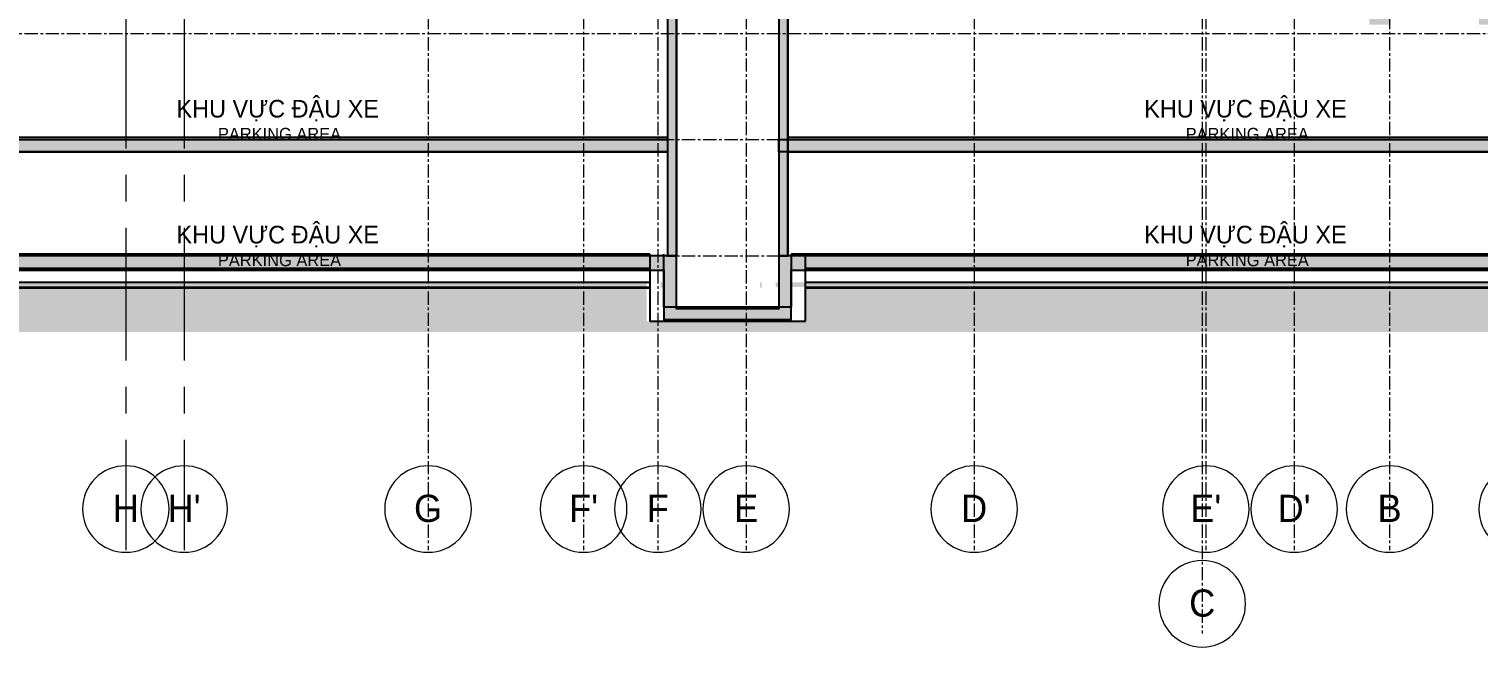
# Model space of a CAD drawing. Header units: millimetres. Extents: x -100356 to 314685, y 446 to 1273965.
# Drawn here: x 80260 to 121277, y 146715 to 164211 of the extents above; entities that cross this region are included whole.
import ezdxf
from ezdxf.xclip import XClip

# ---------------------------------------------------------------- set-up
doc = ezdxf.new("R2010")
doc.units = ezdxf.units.MM
doc.header["$XCLIPFRAME"] = 2
doc.linetypes.add('section$0$CENTER', pattern=[2, 1.25, -0.25, 0.25, -0.25])
doc.linetypes.add('section$0$Kume - Hidden Line', pattern=[2.2, 1.5, -0.7])
for name, color, linetype, lineweight in [('@ color hatch', 7, 'Continuous', 13), ('Hatch-wall', 251, 'Continuous', 5), ('section$0$A-_FLOR----_E', 7, 'Continuous', 9), ('section$0$A-_FLORLEVL_E', 7, 'Continuous', 5), ('section$0$A-_WALL----_H', 1, 'Continuous', 18), ('section$0$C-_CPRK----_E', 214, 'section$0$Kume - Hidden Line', 9), ('section$0$C-_CPRK----_H', 214, 'section$0$Kume - Hidden Line', 9), ('section$0$C-_SITEBLDG_E', 7, 'Continuous', 9), ('section$0$C-_TOPO----_E', 7, 'Continuous', 9), ('section$0$NKC_TRUC', 8, 'section$0$CENTER', 13), ('section$0$S-_ANOTGRID_E', 7, 'Continuous', 5)]:
    doc.layers.add(name, color=color, linetype=linetype, lineweight=lineweight)
for name, color, linetype in [('section$0$NAM', 3, 'Continuous'), ('section$0$STR', 7, 'Continuous'), ('STR', 7, 'Continuous')]:
    doc.layers.add(name, color=color, linetype=linetype)
doc.styles.add('section$0$Arial', font='Font - TrueType - Arial.ttf', dxfattribs={"width": 0.95, "height": 770})
pattern_1 = [(90, (-116859.5, 230551.9), (-1066.8, 1066.8), [1066.8, -1066.8]), (90, (-116681.7, 230551.9), (-1066.8, 1066.8), [1066.8, -1066.8]), (90, (-116503.9, 230551.9), (-1066.8, 1066.8), [1066.8, -1066.8]), (90, (-116326.1, 230551.9), (-1066.8, 1066.8), [1066.8, -1066.8]), (90, (-116148.3, 230551.9), (-1066.8, 1066.8), [1066.8, -1066.8]), (90, (-115970.5, 230551.9), (-1066.8, 1066.8), [1066.8, -1066.8]), (90, (-115792.7, 230551.9), (-1066.8, 1066.8), [1066.8, -1066.8]), (0, (-116859.5, 231618.7), (1066.8, -1066.8), [1066.8, -1066.8]), (0, (-116859.5, 231796.5), (1066.8, -1066.8), [1066.8, -1066.8]), (0, (-116859.5, 231974.3), (1066.8, -1066.8), [1066.8, -1066.8]), (0, (-116859.5, 232152.1), (1066.8, -1066.8), [1066.8, -1066.8]), (0, (-116859.5, 232329.9), (1066.8, -1066.8), [1066.8, -1066.8]), (0, (-116859.5, 232507.7), (1066.8, -1066.8), [1066.8, -1066.8]), (0, (-116859.5, 232685.5), (1066.8, -1066.8), [1066.8, -1066.8])]

# ---------------------------------------------------------------- blocks, each defined once
blk = doc.blocks.new('section$0$grid section')
at = {"layer": 'section$0$NKC_TRUC', "ltscale": 300}
for p, q in [((-141943.9, -500), (0, -500)), ((-141943.9, -3500), (0, -3500)), ((-141943.9, -6800), (-4445, -6800))]:
    blk.add_line(p, q, dxfattribs=at)
blk = doc.blocks.new('section$0$Bike Parking Space - Motobike Lot-1784148-Section 2')
at = {"layer": 'section$0$C-_CPRK----_H'}
blk.add_line((96982, -4500), (96382, -4500), dxfattribs=at)
blk = doc.blocks.new('section$0$Bike Parking Space - Motobike Lot-V11-Section 2')
at = {"layer": 'section$0$C-_CPRK----_H'}
for p, q in [((66630, -7800), (66630, -7800)), ((68430, -7800), (66630, -7800)), ((68430, -7800), (68430, -7800))]:
    blk.add_line(p, q, dxfattribs=at)
blk = doc.blocks.new('section$0$section')
at = {"layer": 'section$0$C-_SITEBLDG_E'}
h = blk.add_hatch(dxfattribs=at)
h.set_pattern_fill('FP_2', color=256, angle=-40, style=0, pattern_type=2)
h.set_pattern_definition([(230, (-118473.9, 182102), (-2550.58, 223.15), [266.7, -2933.7]), (175, (-118474, 182102), (493.4, -2674.8), [213.36, -2346.96]), (280.451, (-118686.4, 182120.5), (-2057.2, -2451.63), [226.66, -2493.26]), (226.184, (-118474, 181390.7), (-3795.1, 588.6), [400.05, -4400.55]), (276.636, (-118790, 181439.8), (-3323.64, -3463.99), [340, -3739.9]), (171.184, (-118474, 181390.7), (-3323.67, -3463.95), [320.04, -3520.44]), (201, (-118829.5, 181568.5), (-2122.6, 1431.71), [266.7, -2933.7]), (146, (-118829.5, 181568.5), (-865.23, -2578.63), [213.36, -2346.96]), (251.451, (-119006.4, 181687.8), (-2987.84, -1146.9), [226.66, -2493.26]), (217.5, (-118473.9, 182101.9), (-43.241, -1183.77), [117.35, -2201.164, 117.35, -4621.02]), (217.5, (-118473.9, 182101.9), (-43.241, -1183.77), [-2435.86, -2265.17, 117.35, -2238.5]), (187.5, (-118473.9, 182101.9), (-935.475, -1402.528), [117.35, -1241.044, 117.35, -3045.714]), (187.5, (-118473.9, 182101.9), (-935.475, -1402.528), [-1475.74, -2147.824, 117.35, -780.54]), (147.5, (-117680.9, 182101.9), (-1898.273, 80.205), [117.35, -771.65, 117.35, -6336.79]), (147.5, (-117680.9, 182101.9), (-1898.273, 80.205), [-1006.35, -2656.33, 117.35, -3563.11]), (137.5, (-117325.3, 182102), (-2073.81, -355.973), [117.35, -1038.35, 117.35, -4338.32]), (137.5, (-117325.3, 182102), (-2073.81, -355.973), [-1273.05, -1724.66, 117.35, -2496.31])])
h.paths.add_polyline_path([(-98226, 181972), (-98176, 181972), (-98176, 182102), (-98226, 182102)], flags=0)
h.paths.add_polyline_path([(-60007, 181972), (-60007, 182102), (-94971, 182102), (-94971, 181972), (-60198, 181972)], flags=0)
h.paths.add_polyline_path([(-174118, 181972), (-98626, 181972), (-98626, 182102), (-174118, 182102), (-174118, 181972)], flags=0)
h.paths.add_polyline_path([(-95371, 181972), (-95371, 182102), (-95421, 182102), (-95421, 181972)], flags=0)
h = blk.add_hatch(dxfattribs=at)
h.set_pattern_fill('FP_1', color=256, style=0, pattern_type=2)
h.set_pattern_definition(pattern_1)
h.paths.add_polyline_path([(-60007, 181952), (-60007, 181972), (-94133, 181972), (-94133, 181952), (-60198, 181952)])
h.paths.add_polyline_path([(-174118, 181952), (-98626, 181952), (-98626, 181972), (-174118, 181972)])
h.paths.add_polyline_path([(-98226, 181952), (-98176, 181952), (-98176, 181972), (-98226, 181972)])
h.paths.add_polyline_path([(-95371, 181952), (-95371, 181972), (-95421, 181972), (-95421, 181952)])
at = {"layer": 'section$0$C-_TOPO----_E'}
h = blk.add_hatch(dxfattribs=at)
h.set_pattern_fill('FP_1', color=15, style=0, pattern_type=2)
h.set_pattern_definition(pattern_1)
h.paths.add_polyline_path([(-94133, 181952), (-94133, 181002), (-98626, 181002), (-98626, 181952), (-174125, 181952), (-174125, 180702), (-60007, 180702), (-60007, 181952)])
at = {"layer": 'section$0$A-_FLOR----_E'}
for p, q in [((-98033, 186152), (-174118, 186152)), ((-72311, 186152), (-94633, 186152, 0)), ((-98533, 182852), (-172718, 182852)), ((-61407, 182852), (-94133, 182852))]:
    blk.add_line(p, q, dxfattribs=at)
at = {"layer": 'section$0$A-_FLOR----_E', "lineweight": 25}
for p, q in [((-98033, 186202), (-173686, 186202)), ((-72311, 186202), (-94633, 186202, 0)), ((-173686, 185802), (-98033, 185802)), ((-94633, 185802, 0), (-72311, 185802)), ((-98533, 182902), (-172718, 182902)), ((-98533, 182902), (-98533, 181002)), ((-98133, 181402), (-98133, 182902)), ((-94133, 182902), (-94533, 182902)), ((-94533, 182902), (-94533, 181402)), ((-61407, 182902), (-94133, 182902)), ((-94133, 181002), (-94133, 182902)), ((-172718, 182502), (-98533, 182502)), ((-94133, 182502), (-61407, 182502)), ((-94533, 181402), (-98133, 181402)), ((-98533, 181002), (-94133, 181002))]:
    blk.add_line(p, q, dxfattribs=at)
at = {"layer": 'section$0$C-_SITEBLDG_E'}
for p, q in [((-98533, 181972), (-174118, 181972)), ((-60007, 181972), (-94133, 181972))]:
    blk.add_line(p, q, dxfattribs=at)
at = {"layer": 'section$0$C-_SITEBLDG_E', "lineweight": 25}
for p, q in [((-174118, 181952), (-98533, 181952)), ((-98533, 182102), (-173518, 182102)), ((-60607, 182102), (-94133, 182102)), ((-94133, 181952), (-60007, 181952))]:
    blk.add_line(p, q, dxfattribs=at)
at = {"layer": 'section$0$C-_TOPO----_E', "lineweight": 18}
for p, q in [((-98533, 181952), (-116978, 181952)), ((-89706, 181952), (-94133, 181952)), ((-69442, 181952), (-89706, 181952))]:
    blk.add_line(p, q, dxfattribs=at)
at = {"layer": 'section$0$C-_TOPO----_E'}
for p, q in [((-98533, 181952), (-116978, 181952)), ((-89706, 181952), (-94133, 181952)), ((-89706, 181952), (-69442, 181952))]:
    blk.add_line(p, q, dxfattribs=at)
at = {"layer": 'section$0$C-_CPRK----_E'}
for name, p in [('section$0$Bike Parking Space - Motobike Lot-V11-Section 2', (-179720, 194002)), ('section$0$Bike Parking Space - Motobike Lot-1784148-Section 2', (-183075, 190702)), ('section$0$Bike Parking Space - Motobike Lot-1784148-Section 2', (-182475, 190702)), ('section$0$Bike Parking Space - Motobike Lot-1784148-Section 2', (-181875, 190702)), ('section$0$Bike Parking Space - Motobike Lot-1784148-Section 2', (-181275, 190702)), ('section$0$Bike Parking Space - Motobike Lot-1784148-Section 2', (-180675, 190702)), ('section$0$Bike Parking Space - Motobike Lot-1784148-Section 2', (-180075, 190702)), ('section$0$Bike Parking Space - Motobike Lot-V11-Section 2', (-179720, 190702))]:
    blk.add_blockref(name, p, dxfattribs=at)
blk = doc.blocks.new('section$0$PODIUM')
at = {"layer": 'Hatch-wall', "ltscale": 0.5}
h = blk.add_hatch(color=256, dxfattribs=at)
h.dxf.hatch_style = 1
h.paths.add_polyline_path([(2849, 23550), (2599, 23550), (2599, -2800), (2849, -2800)])
h = blk.add_hatch(color=256, dxfattribs=at)
h.dxf.hatch_style = 1
h.paths.add_polyline_path([(5999, 23550), (5749, 23550), (5749, -2800), (5999, -2800)])
h = blk.add_hatch(color=256, dxfattribs=at)
h.dxf.hatch_style = 1
h.paths.add_polyline_path([(22454, 5450), (22454, 4750), (23054, 4750), (23054, 5250), (25554, 5250), (25554, 4750), (26154, 4750), (26154, 5250), (36629, 5250), (36629, 4750), (37229, 4750), (37229, 5250), (40025, 5250), (40025, 4750), (40210, 4750), (40210, -1800), (5749, -1800), (5749, -3300), (2849, -3300), (2849, -1800), (-73054, -1800), (-73054, 4300), (-67244, 4300), (-66450, 4300), (-66450, 4750), (-67390, 4750), (-67390, 4500), (-73493, 4500), (-73493, -2200), (2499, -2200), (2499, -2565), (2499, -3600), (6099, -3600), (6099, -2200), (40625, -2200), (40625, 4750), (40625, 5450)])
h = blk.add_hatch(color=256, dxfattribs=at)
h.dxf.hatch_style = 1
h.paths.add_polyline_path([(-73054, 1500), (2599, 1500), (2599, 1150), (-73054, 1150)])
h = blk.add_hatch(color=256, dxfattribs=at)
h.dxf.hatch_style = 1
h.paths.add_polyline_path([(5749, 1500), (28321, 1500), (28321, 1150), (5749, 1150)])
at = {"layer": 'section$0$STR', "ltscale": 10}
for p, q in [((2849, 23550), (2849, -1800, 0)), ((5999, 23556, 0), (5999, -1800, 0)), ((5999, 23550, 0), (5999, -1800, 0)), ((2599, 4350, 0), (2599, -1800, 0))]:
    blk.add_line(p, q, dxfattribs=at)
at = {"layer": 'STR', "ltscale": 0.5}
for points in [[(2849, 23550), (2599, 23550), (2599, -1800), (2849, -1800)], [(-73054, 1500), (2599, 1500), (2599, 1150), (-73054, 1150)], [(5749, 1500), (28321, 1500), (28321, 1150), (5749, 1150)]]:
    blk.add_lwpolyline(points, close=True, dxfattribs=at)
at = {"layer": 'STR', "ltscale": 0.5, "elevation": 0}
blk.add_lwpolyline([(5999, 23550), (5749, 23550), (5749, -1800), (5999, -1800)], close=True, dxfattribs=at)
at = {"layer": 'STR', "ltscale": 0.5}
for points in [[(40210, -1800), (5749, -1800), (5749, -3300), (2849, -3300), (2849, -1800), (-73054, -1800)], [(-73493, -2200), (2499, -2200), (2499, -3300), (2499, -3600), (6099, -3600), (6099, -2200), (40625, -2200)]]:
    blk.add_lwpolyline(points, dxfattribs=at)
blk = doc.blocks.new('section$0$Grid - Head-174378-Section 2')
at = {"layer": 'section$0$S-_ANOTGRID_E', "lineweight": 15}
for start, end in [(0, 180), (180, 0)]:
    blk.add_arc((66718, 92010), 1225, start, end, dxfattribs=at)
blk = doc.blocks.new('section')
at = {"layer": 'section$0$NKC_TRUC', "ltscale": 3000}
for p, q in [((232861, 95993), (232861, -15127)), ((234511, 95993), (234511, -15127))]:
    blk.add_line(p, q, dxfattribs=at)
at = {"layer": 'section$0$NKC_TRUC', "ltscale": 300}
for p, q in [((241411, 95993), (241411, -15127)), ((245811, 95993), (245811, -15127)), ((247911, 95993), (247911, -15127)), ((250411, 95993), (250411, -15127)), ((256861, 95993), (256861, -15127)), ((263311, 95993), (263311, -17487)), ((263411, 95993), (263411, -15127)), ((265911, 95993), (265911, -15127)), ((268611, 95993), (268611, -15127))]:
    blk.add_line(p, q, dxfattribs=at)
at = {"layer": 'section$0$A-_FLORLEVL_E'}
for name, p in [('section$0$grid section', (298305, 0)), ('section$0$section', (346217, -189652))]:
    blk.add_blockref(name, p, dxfattribs=at)
at = {"layer": 'section$0$A-_WALL----_H'}
blk.add_blockref('section$0$PODIUM', (245585, -5000), dxfattribs=at)
at = {"layer": 'section$0$S-_ANOTGRID_E', "lineweight": 15}
for p in [(166143, -105975), (167793, -105975), (174693, -105975), (179093, -105975), (181193, -105975), (183693, -105975), (190143, -105975), (196693, -105975), (199193, -105975), (201893, -105975), (205643, -105975), (196593, -108656)]:
    blk.add_blockref('section$0$Grid - Head-174378-Section 2', p, dxfattribs=at)
at = {"layer": 'section$0$NAM', "attachment_point": 1, "style": 'section$0$Arial'}
for s, width, insert, char_height in [('KHU VỰC ĐẬU XE', 8522.94, (234294, -2382), 500), ('KHU VỰC ĐẬU XE', 8522.94, (261669, -2382), 500), ('PARKING AREA', 8675.31, (235466, -3175), 350), ('PARKING AREA', 8675.31, (262841, -3175), 350), ('KHU VỰC ĐẬU XE', 8522.94, (234294, -5946), 500), ('KHU VỰC ĐẬU XE', 8522.94, (261669, -5946), 500), ('PARKING AREA', 8675.31, (235466, -6739), 350), ('PARKING AREA', 8675.31, (262841, -6739), 350)]:
    blk.add_mtext_dynamic_manual_height_columns(s, width=width, gutter_width=1, heights=[0], dxfattribs=dict(at, insert=insert, char_height=char_height))
at = {"layer": 'section$0$S-_ANOTGRID_E', "char_height": 770, "attachment_point": 2, "line_spacing_factor": 0.941778, "style": 'section$0$Arial'}
for s, insert, width in [('H', (232860, -13560), 876.69), ("H'", (234510, -13560), 1102.94), ('G', (241410, -13560), 942.68), ("F'", (245810, -13560), 961.53), ('F', (247910, -13560), 735.29), ('E', (250410, -13560), 810.71), ('D', (256860, -13560), 876.69), ("E'", (263410, -13560), 1036.95), ("D'", (265910, -13560), 1102.94), ('B', (268610, -13560), 810.71), ('C', (263310, -16241), 876.69)]:
    blk.add_mtext(s, dxfattribs=dict(at, insert=insert, width=width))

msp = doc.modelspace()

# ---------------------------------------------------------------- block references
at = {"layer": '@ color hatch', "ltscale": 0.5}
ref = msp.add_blockref('section', (-149862.3, 164586), dxfattribs=at)
XClip(ref).set_block_clipping_path([(169394.0948857647, -24157.8838648469), (313883.7615168951, 101394.6180912155)])

doc.saveas('drawing.dxf')
